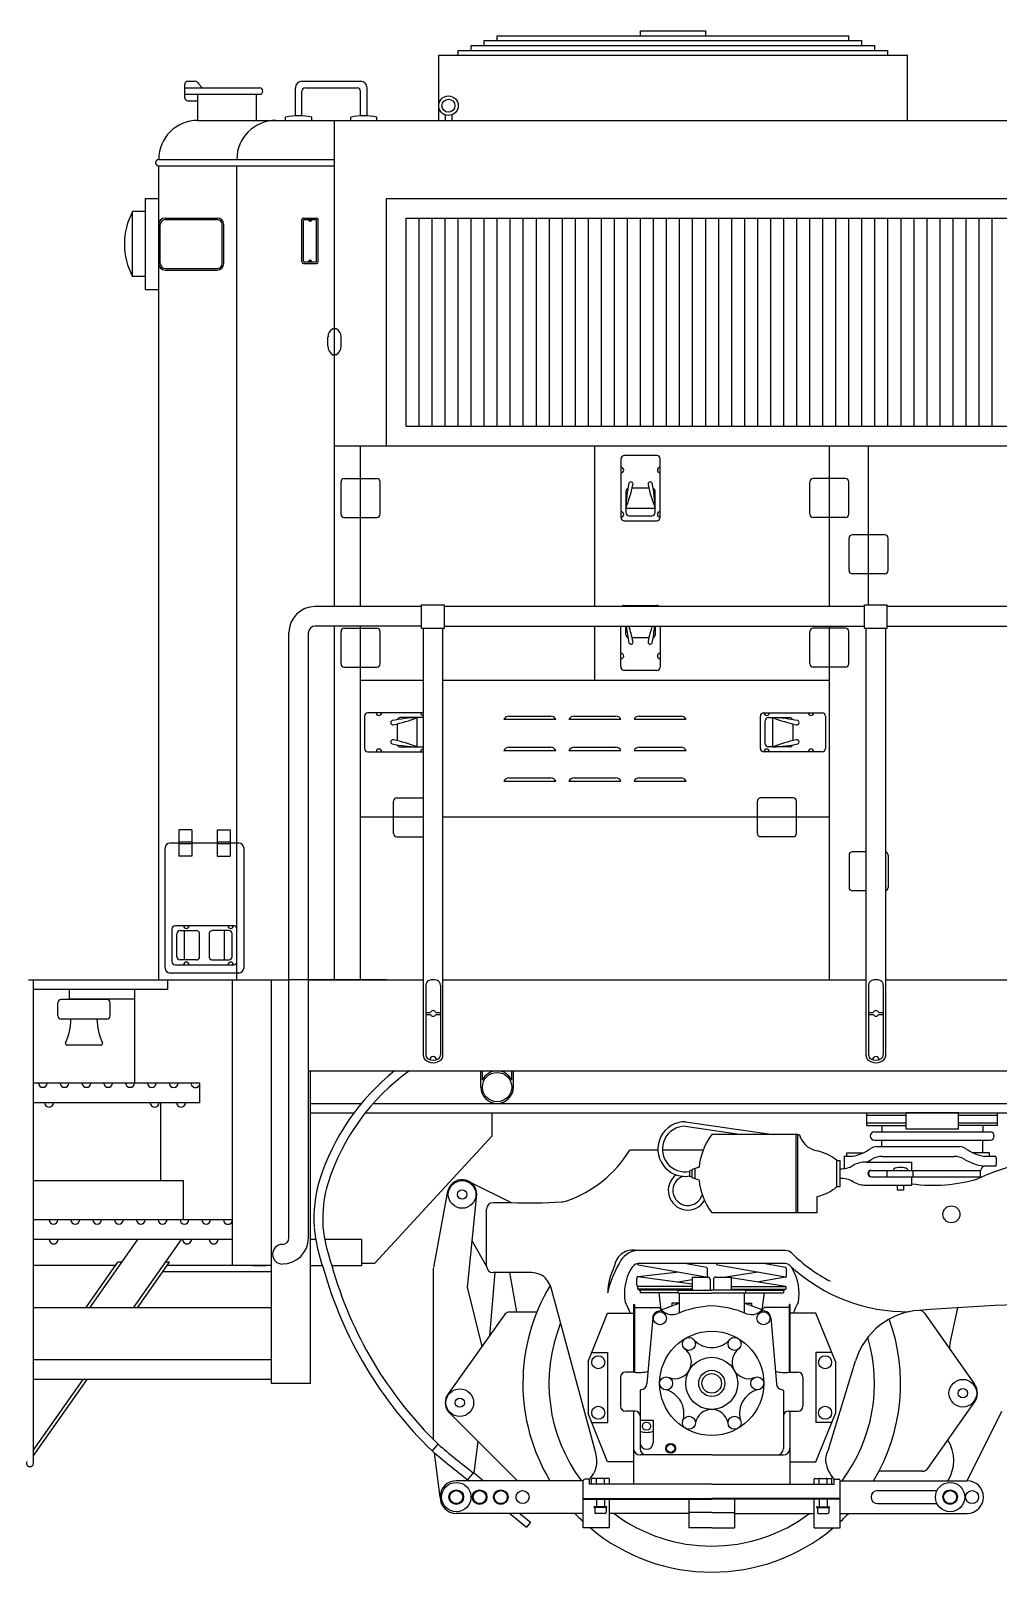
# Model space of a CAD drawing. Extents: x 232357 to 307872, y -9829 to 33775.
# Drawn here: x 275568 to 278663, y 5965 to 10897 of the extents above; entities that cross this region are included whole.
import ezdxf

# ---------------------------------------------------------------- set-up
doc = ezdxf.new("R2010")
doc.units = 0
doc.header["$LTSCALE"] = 750
doc.header["$MEASUREMENT"] = 0
doc.layers.get('0').update_dxf_attribs({"linetype": 'CONTINUOUS'})

msp = doc.modelspace()

# ---------------------------------------------------------------- linework, layer by layer
at = {"color": 0, "lineweight": -2}
for p, q in [((277019, 10865.8), (278227.4, 10865.8)), ((277019, 10850.2), (277019, 10865.8)), ((277060.7, 10881.5), (278185.7, 10881.5)), ((277060.7, 10865.8), (277060.7, 10881.5)), ((277519, 10897.1), (277727.4, 10897.1)), ((277519, 10881.5), (277519, 10897.1)), ((277727.4, 10881.5), (277727.4, 10897.1)), ((278185.7, 10865.8), (278185.7, 10881.5)), ((278227.4, 10850.2), (278227.4, 10865.8)), ((276873.2, 10610.6), (276873.2, 10819)), ((276873.2, 10819), (278373.2, 10819)), ((276935.7, 10834.6), (278310.7, 10834.6)), ((276935.7, 10819), (276935.7, 10834.6)), ((276977.4, 10850.2), (278269, 10850.2)), ((276977.4, 10834.6), (276977.4, 10850.2)), ((278269, 10834.6), (278269, 10850.2)), ((278310.7, 10819), (278310.7, 10834.6)), ((278373.2, 10610.6), (278373.2, 10819)), ((276060.7, 10683.5), (276060.7, 10725.2)), ((276060.7, 10714.8), (276300.3, 10714.8)), ((276071.1, 10735.6), (276092, 10735.6)), ((276414.9, 10624.6), (276414.9, 10714.8)), ((276435.7, 10735.6), (276623.2, 10735.6)), ((276435.7, 10624.6), (276435.7, 10704.4)), ((276446.1, 10714.8), (276612.8, 10714.8)), ((276623.2, 10624.6), (276623.2, 10704.4)), ((276644, 10624.6), (276644, 10714.8)), ((276060.7, 10694), (276300.3, 10694)), ((276071.1, 10673.1), (276102.4, 10673.1)), ((276102.4, 10610.6), (276102.4, 10694)), ((276289.9, 10610.6), (276289.9, 10694)), ((276102.4, 10610.6), (276414.9, 10610.6)), ((276383.6, 10610.6), (276383.6, 10621)), ((276414.9, 10610.6), (276435.7, 10610.6)), ((276435.7, 10610.6), (280664.9, 10610.6)), ((276467, 10610.6), (276467, 10621)), ((276539.9, 9944), (276539.9, 10610.6)), ((276539.9, 9054.6), (276539.9, 10610.6)), ((276592, 10610.6), (276592, 10621)), ((276675.3, 10610.6), (276675.3, 10621)), ((276894, 10628), (276894, 10610.6)), ((276914.9, 10628), (276914.9, 10610.6)), ((275977.4, 10485.6), (276539.9, 10485.6)), ((275977.4, 7860.6), (275977.4, 10464.8)), ((275977.4, 10464.8), (276539.9, 10464.8)), ((276227.4, 7860.6), (276227.4, 10464.8)), ((275935.7, 10360.6), (275977.4, 10360.6)), ((275935.7, 10069), (275935.7, 10360.6)), ((276706.5, 10360.6), (280164.9, 10360.6)), ((276706.5, 9569), (276706.5, 10360.6)), ((275935.7, 10319), (275894, 10319)), ((275894, 10110.6), (275894, 10319)), ((275982.6, 10152.3), (275982.6, 10277.3)), ((275998.2, 10298.1), (276164.9, 10298.1)), ((275998.2, 10292.9), (276164.9, 10292.9)), ((276180.5, 10152.3), (276180.5, 10277.3)), ((276185.7, 10152.3), (276185.7, 10277.3)), ((276435.7, 10157.5), (276435.7, 10292.9)), ((276440.9, 10298.1), (276482.6, 10298.1)), ((276440.9, 10160.1), (276440.9, 10290.3)), ((276443.5, 10292.9), (276480, 10292.9)), ((276482.6, 10160.1), (276482.6, 10290.3)), ((276487.8, 10157.5), (276487.8, 10292.9)), ((276769, 9631.5), (276769, 10298.1)), ((276769, 10298.1), (280664.9, 10298.1)), ((276810.7, 9631.5), (276810.7, 10298.1)), ((276852.4, 9631.5), (276852.4, 10298.1)), ((276894, 9631.5), (276894, 10298.1)), ((276935.7, 9631.5), (276935.7, 10298.1)), ((276977.4, 9631.5), (276977.4, 10298.1)), ((277019, 9631.5), (277019, 10298.1)), ((277060.7, 9631.5), (277060.7, 10298.1)), ((277102.4, 9631.5), (277102.4, 10298.1)), ((277144, 9631.5), (277144, 10298.1)), ((277185.7, 9631.5), (277185.7, 10298.1)), ((277227.4, 9631.5), (277227.4, 10298.1)), ((277269, 9631.5), (277269, 10298.1)), ((277310.7, 9631.5), (277310.7, 10298.1)), ((277352.4, 9631.5), (277352.4, 10298.1)), ((277394, 9631.5), (277394, 10298.1)), ((277435.7, 9631.5), (277435.7, 10298.1)), ((277477.4, 9631.5), (277477.4, 10298.1)), ((277519, 9631.5), (277519, 10298.1)), ((277560.7, 9631.5), (277560.7, 10298.1)), ((277602.4, 9631.5), (277602.4, 10298.1)), ((277644, 9631.5), (277644, 10298.1)), ((277685.7, 9631.5), (277685.7, 10298.1)), ((277727.4, 9631.5), (277727.4, 10298.1)), ((277769, 9631.5), (277769, 10298.1)), ((277810.7, 9631.5), (277810.7, 10298.1)), ((277852.4, 9631.5), (277852.4, 10298.1)), ((277894, 9631.5), (277894, 10298.1)), ((277935.7, 9631.5), (277935.7, 10298.1)), ((277977.4, 9631.5), (277977.4, 10298.1)), ((278019, 9631.5), (278019, 10298.1)), ((278060.7, 9631.5), (278060.7, 10298.1)), ((278102.4, 9631.5), (278102.4, 10298.1)), ((278144, 9631.5), (278144, 10298.1)), ((278185.7, 9631.5), (278185.7, 10298.1)), ((278227.4, 9631.5), (278227.4, 10298.1)), ((278269, 9631.5), (278269, 10298.1)), ((278310.7, 9631.5), (278310.7, 10298.1)), ((278352.4, 9631.5), (278352.4, 10298.1)), ((278394, 9631.5), (278394, 10298.1)), ((278435.7, 9631.5), (278435.7, 10298.1)), ((278477.4, 9631.5), (278477.4, 10298.1)), ((278519, 9631.5), (278519, 10298.1)), ((278560.7, 9631.5), (278560.7, 10298.1)), ((278602.4, 9631.5), (278602.4, 10298.1)), ((278644, 9631.5), (278644, 10298.1)), ((275998.2, 10136.7), (276164.9, 10136.7)), ((275998.2, 10131.5), (276164.9, 10131.5)), ((276440.9, 10152.3), (276482.6, 10152.3)), ((276443.5, 10157.5), (276480, 10157.5)), ((275935.7, 10110.6), (275894, 10110.6)), ((275935.7, 10069), (275977.4, 10069)), ((276519, 9888.9), (276519, 9917.8)), ((276534.7, 9944), (276539.9, 9944)), ((276534.7, 9944), (276539.9, 9944)), ((276545.1, 9944), (276539.9, 9944)), ((276545.1, 9944), (276539.9, 9944)), ((276560.7, 9888.9), (276560.7, 9917.8)), ((276534.7, 9860.6), (276539.9, 9860.6)), ((276534.7, 9860.6), (276539.9, 9860.6)), ((276545.1, 9860.6), (276539.9, 9860.6)), ((276545.1, 9860.6), (276539.9, 9860.6)), ((276769, 9631.5), (280102.4, 9631.5)), ((276539.9, 9569), (280664.9, 9569)), ((276623.2, 9054.6), (276623.2, 9569)), ((277373.2, 9054.6), (277373.2, 9569)), ((277373.2, 9054.6), (277373.2, 9569)), ((278123.2, 9054.6), (278123.2, 9569)), ((278248.2, 9059.9), (278248.2, 9569)), ((277456.5, 9527.3), (277456.5, 9339.8)), ((277571.1, 9537.7), (277467, 9537.7)), ((277581.5, 9339.8), (277581.5, 9527.3)), ((276560.7, 9350.2), (276560.7, 9454.4)), ((276571.1, 9464.8), (276675.3, 9464.8)), ((276685.7, 9350.2), (276685.7, 9454.4)), ((277472.2, 9423.1), (277472.2, 9355.4)), ((277545.8, 9433.5), (277492.3, 9433.5)), ((277565.9, 9355.4), (277565.9, 9423.1)), ((278060.7, 9350.2), (278060.7, 9454.4)), ((278175.3, 9464.8), (278071.1, 9464.8)), ((278185.7, 9350.2), (278185.7, 9454.4)), ((276571.1, 9339.8), (276675.3, 9339.8)), ((277467, 9329.4), (277571.1, 9329.4)), ((277472.2, 9369.6), (277565.9, 9369.6)), ((277482.6, 9345), (277555.5, 9345)), ((278175.3, 9339.8), (278071.1, 9339.8)), ((278186.1, 9169.9), (278186.1, 9274)), ((278300.6, 9284.5), (278196.5, 9284.5)), ((278311.1, 9169.9), (278311.1, 9274)), ((278300.6, 9159.5), (278196.5, 9159.5)), ((276818.4, 9054.6), (276477.4, 9054.6)), ((276818.4, 9059.9), (276891.3, 9059.9)), ((276818.4, 8985.6), (276818.4, 9059.9)), ((276818.4, 9059.9), (276891.3, 9059.9)), ((276818.4, 8985.6), (276818.4, 9059.9)), ((276891.3, 8985.6), (276891.3, 9059.9)), ((276891.3, 8985.6), (276891.3, 9059.9)), ((278235.1, 9054.6), (276891.3, 9054.6)), ((277467, 9058.5), (277571.1, 9058.5)), ((278235.1, 8985.6), (278235.1, 9059.9)), ((278235.1, 9059.9), (278308, 9059.9)), ((278235.1, 8985.6), (278235.1, 9059.9)), ((278235.1, 9059.9), (278308, 9059.9)), ((278308, 8985.6), (278308, 9059.9)), ((278308, 8985.6), (278308, 9059.9)), ((279651.7, 9054.6), (278308, 9054.6)), ((276818.4, 8992.1), (276477.4, 8992.1)), ((276539.9, 7860.6), (276539.9, 8992.1)), ((276571.1, 8985.6), (276675.3, 8985.6)), ((276623.2, 7860.6), (276623.2, 8992.1)), ((276818.4, 8985.6), (276891.3, 8985.6)), ((276818.4, 8985.6), (276891.3, 8985.6)), ((276823.6, 8985.6), (276886.1, 8985.6)), ((276823.6, 8985.6), (276886.1, 8985.6)), ((276824.2, 7617), (276824.2, 8985.6)), ((276886.7, 7617), (276886.7, 8985.6)), ((276891.3, 8992.1), (278235.1, 8992.1)), ((277373.2, 8819), (277373.2, 8992.1)), ((277373.2, 8819), (277373.2, 8992.1)), ((277456.5, 8860.6), (277456.5, 8992.1)), ((277472.2, 8964.8), (277472.2, 8992.1)), ((277565.9, 8992.1), (277565.9, 8964.8)), ((277581.5, 8992.1), (277581.5, 8860.6)), ((278175.3, 8985.6), (278071.1, 8985.6)), ((278123.2, 7860.6), (278123.2, 8992.1)), ((278235.1, 8985.6), (278308, 8985.6)), ((278235.1, 8985.6), (278308, 8985.6)), ((278240.3, 8985.6), (278302.8, 8985.6)), ((278240.3, 8985.6), (278302.8, 8985.6)), ((278240.9, 7617), (278240.9, 8985.6)), ((278303.4, 7617), (278303.4, 8985.6)), ((278308, 8992.1), (279651.7, 8992.1)), ((276394, 7034.3), (276394, 8971.3)), ((276456.5, 7034.3), (276456.5, 8971.3)), ((276560.7, 8871), (276560.7, 8975.2)), ((276685.7, 8871), (276685.7, 8975.2)), ((277545.8, 8954.4), (277492.3, 8954.4)), ((278060.7, 8871), (278060.7, 8975.2)), ((278185.7, 8871), (278185.7, 8975.2)), ((276571.1, 8860.6), (276675.3, 8860.6)), ((277571.1, 8850.2), (277467, 8850.2)), ((278175.3, 8860.6), (278071.1, 8860.6)), ((276623.2, 8819), (276824.2, 8819)), ((276886.7, 8819), (278123.2, 8819)), ((276635.7, 8704.5), (276635.7, 8600.4)), ((276823.6, 8714.9), (276646.1, 8714.9)), ((276823.6, 8699.3), (276750.3, 8699.3)), ((276803.9, 8605.6), (276803.9, 8699.3)), ((277081.5, 8694), (277248.2, 8694)), ((277097.9, 8704.4), (277231.8, 8704.4)), ((277289.9, 8694), (277456.5, 8694)), ((277306.3, 8704.4), (277440.2, 8704.4)), ((277498.2, 8694), (277664.9, 8694)), ((277514.6, 8704.4), (277648.5, 8704.4)), ((277902.4, 8600.4), (277902.4, 8704.5)), ((277912.8, 8714.9), (278100.3, 8714.9)), ((277918, 8616), (277918, 8688.9)), ((277928.4, 8699.3), (277996.1, 8699.3)), ((277942.5, 8605.6), (277942.5, 8699.3)), ((278110.7, 8704.5), (278110.7, 8600.4)), ((276739.9, 8679.1), (276739.9, 8625.7)), ((278006.5, 8679.1), (278006.5, 8625.7)), ((276646.1, 8589.9), (276823.6, 8589.9)), ((276750.3, 8605.6), (276823.6, 8605.6)), ((277081.5, 8594.5), (277248.2, 8594.5)), ((277097.9, 8605), (277231.8, 8605)), ((277289.9, 8594.5), (277456.5, 8594.5)), ((277306.3, 8605), (277440.2, 8605)), ((277498.2, 8594.5), (277664.9, 8594.5)), ((277514.6, 8605), (277648.5, 8605)), ((278100.3, 8589.9), (277912.8, 8589.9)), ((277996.1, 8605.6), (277928.4, 8605.6)), ((277081.5, 8496), (277248.2, 8496)), ((277097.9, 8506.5), (277231.8, 8506.5)), ((277289.9, 8496), (277456.5, 8496)), ((277306.3, 8506.5), (277440.2, 8506.5)), ((277498.2, 8496), (277664.9, 8496)), ((277514.6, 8506.5), (277648.5, 8506.5)), ((276738.9, 8442.7), (276823.6, 8442.7)), ((278007.5, 8442.7), (277903.3, 8442.7)), ((276728.5, 8328.1), (276728.5, 8432.3)), ((277892.9, 8328.1), (277892.9, 8432.3)), ((278017.9, 8328.1), (278017.9, 8432.3)), ((276041.9, 8339.8), (276041.9, 8256.5)), ((276083.5, 8339.8), (276041.9, 8339.8)), ((276083.5, 8339.8), (276083.5, 8256.5)), ((276164, 8339.8), (276205.6, 8339.8)), ((276164, 8339.8), (276164, 8256.5)), ((276205.6, 8339.8), (276205.6, 8256.5)), ((276623.2, 8381.5), (276823.6, 8381.5)), ((276886.1, 8381.5), (278123.2, 8381.5)), ((276041.9, 8298.1), (276013.8, 8298.1)), ((276083.5, 8300.7), (276041.9, 8300.7)), ((276083.5, 8295.5), (276041.9, 8295.5)), ((276164, 8298.1), (276083.5, 8298.1)), ((276205.6, 8300.7), (276164, 8300.7)), ((276205.6, 8295.5), (276164, 8295.5)), ((276233.7, 8298.1), (276205.6, 8298.1)), ((276738.9, 8317.7), (276823.6, 8317.7)), ((278007.5, 8317.7), (277903.3, 8317.7)), ((275998.2, 7897.7), (275998.2, 8282.5)), ((276083.5, 8256.5), (276041.9, 8256.5)), ((276164, 8256.5), (276205.6, 8256.5)), ((276249.3, 8282.5), (276249.3, 7897.7)), ((278186.1, 8259.7), (278186.1, 8155.6)), ((278240.9, 8270.1), (278196.5, 8270.1)), ((278311.1, 8259.7), (278311.1, 8155.6)), ((278240.9, 8145.1), (278196.5, 8145.1)), ((276019.6, 8022.9), (276019.6, 7918.7)), ((276217.5, 8033.3), (276030, 8033.3)), ((276035.2, 7934.4), (276035.2, 8007.3)), ((276045.6, 8017.7), (276098, 8017.7)), ((276059.8, 7924), (276059.8, 8017.7)), ((276107.6, 7930.4), (276107.6, 8011.3)), ((276139.9, 7930.4), (276139.9, 8011.3)), ((276201.9, 8017.7), (276149.5, 8017.7)), ((276187.7, 7924), (276187.7, 8017.7)), ((276212.3, 7934.4), (276212.3, 8007.3)), ((276227.9, 7918.7), (276227.9, 8022.9)), ((276030, 7908.3), (276217.5, 7908.3)), ((276098, 7924), (276045.6, 7924)), ((276149.5, 7924), (276201.9, 7924)), ((275560.7, 7860.6), (276394, 7860.6)), ((275575.9, 7860.6), (275575.9, 6319)), ((276005.4, 7860.6), (276005.4, 7829.4)), ((276233.7, 7882.1), (276013.8, 7882.1)), ((276213.4, 6946.4), (276213.4, 7860.6)), ((276338.4, 6569), (276338.4, 7860.6)), ((276706.5, 7860.6), (276394, 7860.6)), ((276456.5, 7860.6), (276823.6, 7860.6)), ((276832, 7843.6), (276832, 7620.7)), ((276879, 7843.6), (276879, 7620.7)), ((276886.7, 7860.6), (278240.9, 7860.6)), ((278248.6, 7843.6), (278248.6, 7620.7)), ((278295.7, 7843.6), (278295.7, 7620.7)), ((278303.4, 7860.6), (279657.6, 7860.6)), ((276005.4, 7829.4), (275575.9, 7829.4)), ((275811.3, 7797.3), (275665.5, 7797.3)), ((275692.5, 7798.1), (275692.5, 7829.4)), ((275900.9, 7798.1), (275692.5, 7798.1)), ((275900.9, 7529.7), (275900.9, 7829.4)), ((275655.1, 7745.2), (275655.1, 7786.9)), ((275821.8, 7745.2), (275821.8, 7786.9)), ((276832, 7755.8), (276846.8, 7755.8)), ((276832, 7749.1), (276847.1, 7749.1)), ((276863.9, 7749.1), (276879, 7749.1)), ((276864.2, 7755.8), (276879, 7755.8)), ((278248.6, 7755.8), (278263.4, 7755.8)), ((278248.6, 7749.1), (278263.7, 7749.1)), ((278280.6, 7749.1), (278295.7, 7749.1)), ((278280.9, 7755.8), (278295.7, 7755.8)), ((275811.3, 7734.8), (275665.5, 7734.8)), ((275792.5, 7651.4), (275684.3, 7651.4)), ((276456.5, 7569), (293312.8, 7569)), ((276463.4, 6569), (276463.4, 7569)), ((277007.9, 7516.9), (277007.9, 7569)), ((277013.1, 7539.6), (277013.1, 7569)), ((277106.8, 7539.6), (277106.8, 7569)), ((277112.1, 7516.9), (277112.1, 7569)), ((276109.2, 7529.7), (275575.9, 7529.7)), ((276109.2, 7467.2), (276109.2, 7529.7)), ((276109.2, 7467.2), (275575.9, 7467.2)), ((275984.2, 7217.2), (275984.2, 7467.2)), ((276463.4, 7464.8), (276626.1, 7464.8)), ((276663.8, 7464.8), (281752.5, 7464.8)), ((276463.4, 7434.5), (276602.3, 7434.5)), ((276638.4, 7434.5), (281752.5, 7434.5)), ((277044.2, 7360.6), (277044.2, 7434.5)), ((277662.9, 7406.1), (277943.5, 7365.2)), ((278243.3, 7394.4), (278243.3, 7434.5)), ((278243.3, 7427.1), (278369.1, 7427.1)), ((278243.3, 7403), (278369.1, 7403)), ((278535.8, 7434.5), (278369.1, 7434.5)), ((278369.1, 7382.4), (278369.1, 7434.5)), ((278535.8, 7382.4), (278535.8, 7434.5)), ((278535.8, 7427.1), (278661.6, 7427.1)), ((278535.8, 7403), (278661.6, 7403)), ((278661.6, 7394.4), (278661.6, 7434.5)), ((276669.2, 6954), (277044.2, 7360.6)), ((277661.8, 7391.7), (277843.3, 7365.2)), ((278022, 7365.2), (277746.8, 7365.2)), ((278016.8, 7115.2), (278016.8, 7365.2)), ((278022, 7115.2), (278022, 7365.2)), ((278243.3, 7394.4), (278369.1, 7394.4)), ((278267.1, 7373.4), (278637.7, 7373.4)), ((278291.2, 7394.3), (278291.2, 7373.4)), ((278535.8, 7382.4), (278369.1, 7382.4)), ((278661.6, 7394.4), (278535.8, 7394.4)), ((278613.7, 7394.3), (278613.7, 7373.4)), ((277574.5, 7314.8), (277484.5, 7314.8)), ((277719, 7314.8), (277589, 7314.8)), ((278179.5, 7306.8), (278232, 7306.8)), ((278179.5, 7295.7), (278179.5, 7306.8)), ((278267.1, 7347.4), (278637.7, 7347.4)), ((278273.8, 7326.6), (278540.8, 7326.6)), ((278291.2, 7326.6), (278291.2, 7347.4)), ((278635, 7306.8), (278582.6, 7306.8)), ((278613.7, 7306.8), (278613.7, 7347.4)), ((278635, 7295.7), (278635, 7306.8)), ((277684.3, 7251.8), (277676.7, 7249.2)), ((277706.2, 7260.9), (277684.3, 7253.6)), ((277684.3, 7226.8), (277684.3, 7253.6)), ((277693.7, 7223.6), (277693.7, 7256.7)), ((278147, 7281.8), (278157.5, 7281.8)), ((278147, 7198.5), (278147, 7281.8)), ((278157.5, 7198.5), (278157.5, 7281.8)), ((278170.7, 7295.7), (278196.8, 7295.7)), ((278170.7, 7295.7), (278170.7, 7256.3)), ((278240.8, 7276.6), (278386.6, 7276.6)), ((278256.4, 7250.6), (278607, 7250.6)), ((278292.4, 7295.3), (278522.2, 7295.3)), ((278308.5, 7229.7), (278308.5, 7250.6)), ((278328.5, 7254.7), (278328.5, 7250.6)), ((278373.5, 7254.7), (278373.5, 7250.6)), ((278386.6, 7250.6), (278386.6, 7276.6)), ((278391.8, 7229.7), (278391.8, 7250.6)), ((278607, 7229.7), (278607, 7250.6)), ((278655.4, 7264.1), (278616.9, 7264.1)), ((278655.4, 7295.4), (278619.4, 7295.4)), ((276057.1, 7217.2), (275575.9, 7217.2)), ((276057.1, 7092.2), (276057.1, 7217.2)), ((276973.9, 7213.2), (277105.2, 7147.3)), ((277676.7, 7231.1), (277676.7, 7249.2)), ((277684.3, 7228.5), (277676.7, 7231.1)), ((277706.2, 7219.3), (277684.3, 7226.8)), ((278240.8, 7203.7), (278386.6, 7203.7)), ((278256.4, 7229.7), (278607, 7229.7)), ((278339.8, 7203.7), (278339.8, 7187.1)), ((278360.6, 7203.7), (278360.6, 7187.1)), ((278386.6, 7203.7), (278386.6, 7229.7)), ((276857.3, 6939.5), (276902.4, 7184.1)), ((276965.7, 6875.2), (276995.1, 7174)), ((278084.5, 7115.2), (278084.5, 7167.2)), ((278147, 7198.5), (278157.5, 7198.5)), ((278360.6, 7187.1), (278339.8, 7187.1)), ((277026.1, 6944.2), (277026.1, 7126.4)), ((277047, 7147.3), (277105.2, 7147.3)), ((278084.5, 7115.2), (277746.8, 7115.2)), ((276213.4, 7092.2), (275575.9, 7092.2)), ((276213.4, 7029.7), (275575.9, 7029.7)), ((275757.1, 6811), (275910.8, 7029.7)), ((275897.1, 6811), (276050.8, 7029.7)), ((276479.6, 7029.7), (276463.4, 7029.7)), ((276627.5, 7029.7), (276508.7, 7029.7)), ((276627.5, 6946.4), (276627.5, 7029.7)), ((277026.1, 6944.2), (276980.5, 7025.5)), ((275744.4, 6811), (275846.8, 6956.8)), ((275859.6, 6956.8), (275846.8, 6956.8)), ((275909.9, 6811), (276012.3, 6956.8)), ((276012.3, 6956.8), (275999.6, 6956.8)), ((277981.4, 6994.1), (277507, 6994.1)), ((275839.5, 6946.4), (275575.9, 6946.4)), ((276338.4, 6925.6), (275990.4, 6925.6)), ((276338.4, 6946.4), (276005, 6946.4)), ((276279, 6946.4), (276320.6, 6946.4)), ((276463.4, 6946.4), (276500.8, 6946.4)), ((276531.2, 6946.4), (276627.5, 6946.4)), ((276627.5, 6954), (276669.2, 6954)), ((276857.1, 6388.2), (276857.1, 6937.6)), ((277052.7, 6923.4), (277035.7, 6721.2)), ((277148.5, 6923.4), (277047, 6923.4)), ((277100.3, 6923.4), (277122.5, 6797.4)), ((277642.2, 6924.3), (277510.2, 6909.6)), ((277684.3, 6886.9), (277510.2, 6909.6)), ((277659.3, 6952.4), (277510.4, 6952.4)), ((277510.4, 6949.6), (277510.4, 6952.4)), ((277727.9, 6909.3), (277512.6, 6947.1)), ((277729.7, 6940.1), (277659.3, 6952.4)), ((277983.2, 6952.4), (277659.3, 6952.4)), ((277684.3, 6909.3), (277733.8, 6909.3)), ((277684.3, 6909.3), (277684.3, 6867.6)), ((277732.9, 6914.8), (277732.9, 6933.9)), ((277759.8, 6909.3), (277809.3, 6909.3)), ((277763.3, 6949.6), (277763.3, 6952.4)), ((277982.3, 6909), (277765.4, 6947.1)), ((277895, 6924.3), (277791.5, 6909.3)), ((277809.3, 6909.3), (277809.3, 6867.6)), ((277984.1, 6878.6), (277809.3, 6906.5)), ((277983, 6908.6), (277898, 6893.7)), ((277983, 6940), (277912.2, 6952.4)), ((277985.8, 6914.8), (277985.8, 6933.9)), ((276965.8, 6872.4), (277011.5, 6687.2)), ((277376.2, 6345.4), (277232.8, 6875.1)), ((277506.8, 6884.8), (277506.8, 6903.9)), ((277684.3, 6878.6), (277509.5, 6878.6)), ((277509.5, 6878.6), (277509.5, 6870.8)), ((277684.3, 6870.8), (277509.5, 6870.8)), ((277513.6, 6870.8), (277513.6, 6866.9)), ((277513.6, 6866.9), (277517.6, 6866.9)), ((277640, 6866.9), (277517.6, 6866.9)), ((277517.6, 6866.9), (277517.6, 6859.1)), ((277638.6, 6859.1), (277517.6, 6859.1)), ((277585.5, 6803.8), (277578.1, 6859.1)), ((277684.3, 6900.6), (277639.5, 6892.7)), ((277642.6, 6867.6), (277746.8, 6867.6)), ((277642.6, 6857.2), (277746.8, 6857.2)), ((277642.6, 6857.2), (277642.6, 6794.7)), ((277741.6, 6901.5), (277741.6, 6867.6)), ((277851, 6867.6), (277746.8, 6867.6)), ((277851, 6857.2), (277746.8, 6857.2)), ((277752, 6901.5), (277752, 6867.6)), ((277809.3, 6878.6), (277984.1, 6878.6)), ((277809.3, 6870.8), (277984.1, 6870.8)), ((277851, 6857.2), (277851, 6794.7)), ((277853.6, 6866.9), (277976, 6866.9)), ((277855, 6859.1), (277976, 6859.1)), ((277908.1, 6803.8), (277915.5, 6859.1)), ((277980, 6866.9), (277976, 6866.9)), ((277976, 6866.9), (277976, 6859.1)), ((277980, 6870.8), (277980, 6866.9)), ((277984.1, 6878.6), (277984.1, 6870.8)), ((276338.4, 6811), (275575.9, 6811)), ((277496.8, 6821.8), (277496.8, 6604.9)), ((277496.8, 6821.8), (277499.4, 6821.8)), ((277499.4, 6821.8), (277499.4, 6604.9)), ((277499.4, 6812.2), (277576.1, 6812.2)), ((277585.5, 6803.8), (277642.6, 6826)), ((277619.4, 6826), (277619.4, 6816.9)), ((277642.6, 6826), (277619.4, 6826)), ((277851, 6826), (277874.2, 6826)), ((277908.1, 6803.8), (277851, 6826)), ((277874.2, 6826), (277874.2, 6816.9)), ((277994.2, 6812.2), (277917.5, 6812.2)), ((277994.2, 6821.8), (277994.2, 6604.9)), ((277996.8, 6821.8), (277994.2, 6821.8)), ((277996.8, 6821.8), (277996.8, 6604.9)), ((278509.2, 6698.1), (278534.4, 6811)), ((277085.6, 6791.3), (276903.6, 6535.6)), ((277100.3, 6797.4), (277187.5, 6797.4)), ((277351, 6639.1), (277413.5, 6793.8)), ((277413.5, 6793.8), (277496.8, 6793.8)), ((277557.9, 6779), (277539.6, 6569)), ((277935.7, 6779), (277954.1, 6569)), ((278080.1, 6793.8), (277996.8, 6793.8)), ((278142.6, 6639.1), (278080.1, 6793.8)), ((278428, 6793.6), (278587.1, 6566.4)), ((277362.5, 6667.5), (277413.5, 6667.5)), ((277413.5, 6667.5), (277413.5, 6443.9)), ((278080.1, 6667.5), (278080.1, 6443.9)), ((278131.1, 6667.5), (278080.1, 6667.5)), ((276338.4, 6644.3), (275575.9, 6644.3)), ((277351, 6639.1), (277351, 6472.4)), ((278120.6, 6357.2), (278207.2, 6641.4)), ((278142.6, 6639.1), (278142.6, 6472.4)), ((275575.9, 6353.8), (275736.1, 6581.8)), ((275575.9, 6335.6), (275748.9, 6581.8)), ((276338.4, 6581.8), (275575.9, 6581.8)), ((276463.4, 6569), (276338.4, 6569)), ((277455.1, 6589.2), (277455.1, 6495.5)), ((277499.4, 6604.9), (277470.8, 6604.9)), ((277994.2, 6604.9), (278022.8, 6604.9)), ((278038.5, 6589.2), (278038.5, 6495.5)), ((277517.6, 6545.6), (277517.6, 6360.6)), ((277976, 6545.6), (277976, 6360.6)), ((277125.1, 6257.2), (276903.6, 6478.7)), ((277413.5, 6317.6), (277351, 6472.4)), ((277502, 6479.9), (277470.8, 6479.9)), ((277496.8, 6479.9), (277496.8, 6246)), ((277496.8, 6479.9), (277496.8, 6360.6)), ((277991.6, 6479.9), (278022.8, 6479.9)), ((277996.8, 6479.9), (277996.8, 6246)), ((278080.1, 6317.6), (278142.6, 6472.4)), ((278438.5, 6296.4), (278587.1, 6508.7)), ((278564, 6257.2), (278674.6, 6480.5)), ((277362.5, 6443.9), (277413.5, 6443.9)), ((277517.6, 6451), (277559.3, 6451)), ((277559.3, 6451), (277559.3, 6378.8)), ((278131.1, 6443.9), (278080.1, 6443.9)), ((276852.7, 6352.4), (276871.3, 6374.2)), ((276986.4, 6282.7), (276999.3, 6383)), ((276877.5, 6205.1), (276859.3, 6346.8)), ((277496.8, 6317.6), (277413.5, 6317.6)), ((277746.8, 6339.8), (277517.6, 6339.8)), ((277746.8, 6339.8), (277976, 6339.8)), ((277996.8, 6317.6), (278080.1, 6317.6)), ((276966.5, 6260.4), (276985, 6282.3)), ((276986.8, 6282.5), (277016.9, 6257.2)), ((277416.6, 6264.8), (277364.7, 6264.8)), ((278077.1, 6264.8), (278128.9, 6264.8)), ((278421.4, 6287.5), (278281.4, 6287.5)), ((277335.8, 6257.2), (276929.6, 6257.2)), ((276966.7, 6258.5), (276968.3, 6257.2)), ((277335.8, 6106.2), (277335.8, 6257.2)), ((277352.8, 6262.4), (277341, 6262.4)), ((277355.4, 6246), (277355.4, 6259.8)), ((277496.8, 6246), (277355.4, 6246)), ((277362.1, 6246), (277362.1, 6262.2)), ((277377.7, 6246), (277377.7, 6262.2)), ((277403.5, 6246), (277403.5, 6262.2)), ((277419.2, 6246), (277419.2, 6262.2)), ((277746.8, 6246), (277496.8, 6246)), ((277746.8, 6246), (277996.8, 6246)), ((277996.8, 6246), (278138.2, 6246)), ((278074.5, 6246), (278074.5, 6262.2)), ((278090.1, 6246), (278090.1, 6262.2)), ((278115.9, 6246), (278115.9, 6262.2)), ((278131.5, 6246), (278131.5, 6262.2)), ((278138.2, 6246), (278138.2, 6259.8)), ((278140.8, 6262.4), (278152.6, 6262.4)), ((278157.8, 6257.2), (278564, 6257.2)), ((278157.8, 6106.2), (278157.8, 6257.2)), ((278277.3, 6225.9), (278467.6, 6225.9)), ((277335.8, 6200.8), (277746.8, 6200.8)), ((277335.8, 6198.2), (277746.8, 6198.2)), ((277410.2, 6174.2), (277371.4, 6174.2)), ((277410.2, 6171.6), (277371.4, 6171.6)), ((277372.5, 6169), (277372.5, 6155.4)), ((277377.7, 6198.2), (277377.7, 6174.2)), ((277403.5, 6198.2), (277403.5, 6174.2)), ((277408.7, 6169), (277408.7, 6155.4)), ((277419.2, 6153), (277419.2, 6198.2)), ((277673.9, 6198.2), (277673.9, 6106.2)), ((278157.8, 6200.8), (277746.8, 6200.8)), ((278157.8, 6198.2), (277746.8, 6198.2)), ((277819.7, 6198.2), (277819.7, 6106.2)), ((278074.5, 6153), (278074.5, 6198.2)), ((278083.4, 6174.2), (278122.2, 6174.2)), ((278083.4, 6171.6), (278122.2, 6171.6)), ((278084.9, 6169), (278084.9, 6155.4)), ((278090.1, 6198.2), (278090.1, 6174.2)), ((278115.9, 6198.2), (278115.9, 6174.2)), ((278121.1, 6169), (278121.1, 6155.4)), ((278277.3, 6184.3), (278467.6, 6184.3)), ((277335.8, 6153), (276929.6, 6153)), ((277100.5, 6153), (277153.7, 6108.4)), ((277132.9, 6153), (277167.1, 6124.4)), ((277167.1, 6124.4), (277153.7, 6108.4)), ((277406.1, 6152.8), (277375.1, 6152.8)), ((277673.9, 6153), (277419.2, 6153)), ((277419.2, 6106.2), (277419.2, 6153)), ((277746.8, 6155.6), (277673.9, 6155.6)), ((277746.8, 6155.6), (277819.7, 6155.6)), ((277819.7, 6153), (278074.5, 6153)), ((278074.5, 6106.2), (278074.5, 6153)), ((278087.5, 6152.8), (278118.5, 6152.8)), ((278157.8, 6153), (278564, 6153)), ((277419.2, 6106.2), (277335.8, 6106.2)), ((277746.8, 6106.2), (277673.9, 6106.2)), ((277746.8, 6106.2), (277819.7, 6106.2)), ((278074.5, 6106.2), (278157.8, 6106.2))]:
    msp.add_line(p, q, dxfattribs=at)
for centre, radius in [((276904.5, 10657.5), 31.3), ((276904.5, 10657.5), 20.8), ((277060, 7516.9), 46.9), ((276948.2, 7173.5), 44.3), ((276948.2, 7173.5), 14.9), ((278513.5, 7109.9), 27.1), ((277581.2, 6777.3), 20.8), ((277912.4, 6777.3), 20.8), ((277746.8, 6569), 166.7), ((277673.9, 6695.3), 20.8), ((277819.7, 6695.3), 20.8), ((277383.9, 6636.7), 20.8), ((277746.8, 6569), 83.3), ((277746.8, 6569), 41.7), ((278109.7, 6636.7), 20.8), ((277601, 6569), 20.8), ((277601, 6569), 20.8), ((277746.8, 6569), 31.3), ((277892.6, 6569), 20.8), ((278550.2, 6537.5), 44.3), ((276940.8, 6507.2), 44.3), ((276940.8, 6507.2), 14.9), ((278550.2, 6537.5), 14.9), ((277383.9, 6474.7), 20.8), ((277673.9, 6442.7), 20.8), ((277819.7, 6442.7), 20.8), ((278109.7, 6474.7), 20.8), ((277538.1, 6432.1), 13), ((277615.6, 6361), 15.6), ((277615.6, 6361), 13), ((276929.6, 6205.1), 46.9), ((276929.6, 6205.1), 23.4), ((276929.6, 6205.1), 20.8), ((277004.3, 6205.1), 23.4), ((277004.3, 6205.1), 20.8), ((277071.8, 6205.1), 23.4), ((277071.8, 6205.1), 20.8), ((277141.7, 6205.1), 20.8), ((278509.6, 6205.1), 46.9), ((278509.6, 6205.1), 23.4), ((278509.6, 6205.1), 20.8), ((278579.9, 6205.1), 20.8)]:
    msp.add_circle(centre, radius, dxfattribs=at)
for centre, radius, start, end in [((276071.1, 10725.2), 10.4, 90, 180), ((276092.6, 10719.4), 16.3, 21.0514, 92.3571), ((276123, 10730.6), 16.1, 199.4836, 258.6949), ((276300.3, 10704.4), 10.4, 270, 90), ((276435.7, 10714.8), 20.8, 90, 180), ((276446.1, 10704.4), 10.4, 90, 180), ((276612.8, 10704.4), 10.4, 0, 90), ((276623.2, 10714.8), 20.8, 0, 90), ((276071.1, 10683.5), 10.4, 180, 270), ((276102.4, 10485.6), 125, 90, 180), ((276352.4, 10485.6), 125, 90, 180), ((276425.3, 10394.4), 230.5, 79.584, 100.416), ((276633.6, 10394.4), 230.5, 79.584, 100.416), ((275977.4, 10475.2), 10.4, 90, 270), ((276086.4, 10214.8), 218.7, 151.562, 208.438), ((275998.2, 10277.3), 20.8, 90, 180), ((275998.2, 10277.3), 15.6, 90, 180), ((276164.9, 10277.3), 20.8, 0, 90), ((276164.9, 10277.3), 15.6, 0, 90), ((276440.9, 10292.9), 5.21, 90, 180), ((276443.5, 10290.3), 2.6, 90, 180), ((276461.8, 10292.9), 5.32, 180, 0), ((276461.8, 10292.9), 2.72, 180, 0), ((276480, 10290.3), 2.6, 0, 90), ((276482.6, 10292.9), 5.21, 0, 90), ((276461.8, 10157.5), 5.32, 0, 180), ((275998.2, 10152.3), 20.8, 180, 270), ((275998.2, 10152.3), 15.6, 180, 270), ((276164.9, 10152.3), 20.8, 270, 0), ((276164.9, 10152.3), 15.6, 270, 0), ((276440.9, 10157.5), 5.21, 180, 270), ((276443.5, 10160.1), 2.6, 180, 270), ((276461.8, 10157.5), 2.72, 0, 180), ((276480, 10160.1), 2.6, 270, 0), ((276482.6, 10157.5), 5.21, 270, 0), ((276546.7, 9919.1), 27.6, 115.7122, 182.5892), ((276533.1, 9919.1), 27.6, 357.4108, 64.2878), ((276549.8, 9887.4), 30.8, 177.288, 240.5765), ((276530, 9887.4), 30.8, 299.4235, 2.712), ((277467, 9527.3), 10.4, 90, 180), ((277571.1, 9527.3), 10.4, 0, 90), ((277456.5, 9491.4), 8.71, 270, 90), ((277581.5, 9491.4), 8.71, 90, 270), ((276571.1, 9454.4), 10.4, 90, 180), ((276675.3, 9454.4), 10.4, 0, 90), ((277951.2, 9352.6), 479.4, 168.3904, 177.9743), ((277010.3, 9550.3), 496, 338.6308, 347.6657), ((277482.6, 9423.1), 10.4, 112.3887, 180), ((277488.2, 9446.5), 6.99, 342.1755, 158.0431), ((277549.9, 9446.5), 6.99, 21.9569, 197.8245), ((278027.8, 9550.3), 496, 192.3343, 201.3692), ((277086.8, 9352.6), 479.4, 2.0257, 11.6096), ((277555.5, 9423.1), 10.4, 0, 67.6113), ((278071.1, 9454.4), 10.4, 90, 180), ((278175.3, 9454.4), 10.4, 0, 90), ((276571.1, 9350.2), 10.4, 180, 270), ((276675.3, 9350.2), 10.4, 270, 0), ((277456.5, 9349.6), 8.71, 270, 90), ((277467, 9339.8), 10.4, 180, 270), ((277482.6, 9355.4), 10.4, 180, 270), ((277555.5, 9355.4), 10.4, 270, 0), ((277571.1, 9339.8), 10.4, 270, 0), ((277581.5, 9349.6), 8.71, 90, 270), ((278071.1, 9350.2), 10.4, 180, 270), ((278175.3, 9350.2), 10.4, 270, 0), ((278196.5, 9274), 10.4, 90, 180), ((278300.6, 9274), 10.4, 0, 90), ((278196.5, 9169.9), 10.4, 180, 270), ((278300.6, 9169.9), 10.4, 270, 0), ((276477.4, 8971.3), 83.3, 90, 180), ((277467, 9048.1), 10.4, 90, 141.5686), ((277571.1, 9048.1), 10.4, 38.4314, 90), ((276477.4, 8971.3), 20.8, 90, 180), ((276571.1, 8975.2), 10.4, 90, 180), ((276675.3, 8975.2), 10.4, 0, 90), ((277951.2, 9035.3), 479.4, 185.1721, 191.6096), ((277010.3, 8837.7), 496, 12.3343, 18.144), ((278027.8, 8837.7), 496, 161.856, 167.6657), ((277086.8, 9035.3), 479.4, 348.3904, 354.8279), ((278071.1, 8975.2), 10.4, 90, 180), ((278175.3, 8975.2), 10.4, 0, 90), ((277482.6, 8964.8), 10.4, 180, 247.6113), ((277488.2, 8941.5), 6.99, 201.9569, 17.8245), ((277549.9, 8941.5), 6.99, 162.1755, 338.0431), ((277555.5, 8964.8), 10.4, 292.3887, 0), ((277456.5, 8896.5), 8.71, 270, 90), ((277581.5, 8896.5), 8.71, 90, 270), ((276571.1, 8871), 10.4, 180, 270), ((276675.3, 8871), 10.4, 270, 0), ((277467, 8860.6), 10.4, 180, 270), ((277571.1, 8860.6), 10.4, 270, 0), ((278071.1, 8871), 10.4, 180, 270), ((278175.3, 8871), 10.4, 270, 0), ((276646.1, 8704.5), 10.4, 90, 180), ((276682, 8714.9), 8.71, 180, 0), ((276727, 8683.3), 6.99, 111.9569, 287.8245), ((276820.8, 8220.2), 479.4, 92.0257, 101.6096), ((276623.2, 9161.2), 496, 282.3343, 291.3692), ((276750.3, 8688.9), 10.4, 90, 157.6113), ((276823.9, 8714.9), 8.71, 180, 268.3938), ((277098.5, 8685.4), 18.9, 91.6258, 153.2823), ((277231.3, 8685.4), 18.9, 26.7177, 88.3742), ((277306.8, 8685.4), 18.9, 91.6258, 153.2823), ((277439.6, 8685.4), 18.9, 26.7177, 88.3742), ((277515.1, 8685.4), 18.9, 91.6258, 153.2823), ((277648, 8685.4), 18.9, 26.7177, 88.3742), ((277912.8, 8704.5), 10.4, 90, 180), ((277922.6, 8714.9), 8.71, 180, 0), ((277928.4, 8688.9), 10.4, 90, 180), ((277925.6, 8220.2), 479.4, 78.3904, 87.9743), ((278123.2, 9161.2), 496, 248.6308, 257.6657), ((277996.1, 8688.9), 10.4, 22.3887, 90), ((278019.4, 8683.3), 6.99, 252.1755, 68.0431), ((278064.4, 8714.9), 8.71, 180, 0), ((278100.3, 8704.5), 10.4, 0, 90), ((276646.1, 8600.4), 10.4, 180, 270), ((276682, 8589.9), 8.71, 0, 180), ((276727, 8621.6), 6.99, 72.1755, 248.0431), ((276820.8, 9084.6), 479.4, 258.3904, 267.9743), ((276623.2, 8143.7), 496, 68.6308, 77.6657), ((276750.3, 8616), 10.4, 202.3887, 270), ((276823.9, 8589.9), 8.71, 91.6062, 180), ((277098.5, 8586), 18.9, 91.6258, 153.2823), ((277231.3, 8586), 18.9, 26.7177, 88.3742), ((277306.8, 8586), 18.9, 91.6258, 153.2823), ((277439.6, 8586), 18.9, 26.7177, 88.3742), ((277515.1, 8586), 18.9, 91.6258, 153.2823), ((277648, 8586), 18.9, 26.7177, 88.3742), ((277912.8, 8600.4), 10.4, 180, 270), ((277922.6, 8589.9), 8.71, 0, 180), ((277928.4, 8616), 10.4, 180, 270), ((278123.2, 8143.7), 496, 102.3343, 111.3692), ((277925.6, 9084.6), 479.4, 272.0257, 281.6096), ((277996.1, 8616), 10.4, 270, 337.6113), ((278019.4, 8621.6), 6.99, 291.9569, 107.8245), ((278064.4, 8589.9), 8.71, 0, 180), ((278100.3, 8600.4), 10.4, 270, 0), ((277098.5, 8487.5), 18.9, 91.6258, 153.2823), ((277231.3, 8487.5), 18.9, 26.7177, 88.3742), ((277306.8, 8487.5), 18.9, 91.6258, 153.2823), ((277439.6, 8487.5), 18.9, 26.7177, 88.3742), ((277515.1, 8487.5), 18.9, 91.6258, 153.2823), ((277648, 8487.5), 18.9, 26.7177, 88.3742), ((276738.9, 8432.3), 10.4, 90, 180), ((277903.3, 8432.3), 10.4, 90, 180), ((278007.5, 8432.3), 10.4, 0, 90), ((276013.8, 8282.5), 15.6, 90, 180), ((276233.7, 8282.5), 15.6, 0, 90), ((276738.9, 8328.1), 10.4, 180, 270), ((277903.3, 8328.1), 10.4, 180, 270), ((278007.5, 8328.1), 10.4, 270, 0), ((278196.5, 8259.7), 10.4, 90, 180), ((278300.6, 8259.7), 10.4, 0, 74.6644), ((278196.5, 8155.6), 10.4, 180, 270), ((278300.6, 8155.6), 10.4, 285.3356, 0), ((276030, 8022.9), 10.4, 90, 180), ((276045.6, 8007.3), 10.4, 90, 180), ((276065.9, 8033.3), 8.71, 180, 0), ((276098, 8007.3), 10.4, 22.3887, 90), ((276149.5, 8007.3), 10.4, 90, 157.6113), ((276207.7, 8033.3), 8.71, 180, 0), ((276201.9, 8007.3), 10.4, 0, 90), ((276217.5, 8022.9), 10.4, 0, 90), ((276013.8, 7897.7), 15.6, 180, 270), ((276030, 7918.7), 10.4, 180, 270), ((276045.6, 7934.4), 10.4, 180, 270), ((276065.9, 7908.3), 8.71, 0, 180), ((276098, 7934.4), 10.4, 270, 337.6113), ((276149.5, 7934.4), 10.4, 202.3887, 270), ((276207.7, 7908.3), 8.71, 0, 180), ((276201.9, 7934.4), 10.4, 270, 0), ((276217.5, 7918.7), 10.4, 270, 0), ((276233.7, 7897.7), 15.6, 270, 0), ((276847.6, 7843.6), 15.6, 110.734, 180), ((276855.5, 7822.7), 37.9, 69.266, 110.734), ((276863.4, 7843.6), 15.6, 0, 69.266), ((278264.3, 7843.6), 15.6, 110.734, 180), ((278272.2, 7822.7), 37.9, 69.266, 110.734), ((278280, 7843.6), 15.6, 0, 69.266), ((275665.5, 7786.9), 10.4, 90, 180), ((275811.3, 7786.9), 10.4, 0, 90), ((275665.5, 7745.2), 10.4, 180, 270), ((275811.3, 7745.2), 10.4, 270, 0), ((276855.5, 7752.8), 9.2, 18.8436, 161.1564), ((276855.5, 7752.8), 9.2, 203.8118, 336.1882), ((278272.2, 7752.8), 9.2, 18.8436, 161.1564), ((278272.2, 7752.8), 9.2, 203.8118, 336.1882), ((275516.4, 7735.6), 180.4, 334.8234, 359.7394), ((275960.4, 7735.6), 180.4, 180.2606, 205.1766), ((275684.3, 7656.6), 5.21, 154.8234, 270), ((275792.5, 7656.6), 5.21, 270, 25.1766), ((276839.9, 7617), 15.6, 180, 225.4773), ((276855.5, 7632.9), 37.9, 225.4773, 314.5227), ((276847.6, 7620.7), 15.6, 180, 237.1688), ((276855.5, 7632.9), 30.2, 237.1688, 302.8312), ((276855.4, 7603.8), 10.9, 5.1927, 174.4433), ((276863.4, 7620.7), 15.6, 302.8312, 0), ((276871.1, 7617), 15.6, 314.5227, 0), ((278256.5, 7617), 15.6, 180, 225.4773), ((278272.2, 7632.9), 37.9, 225.4773, 314.5227), ((278264.3, 7620.7), 15.6, 180, 237.1688), ((278272.2, 7632.9), 30.2, 237.1688, 302.8312), ((278272.1, 7603.8), 10.9, 5.1927, 174.4433), ((278280, 7620.7), 15.6, 302.8312, 0), ((278287.8, 7617), 15.6, 314.5227, 0), ((277188.8, 6997.8), 731.3, 128.6426, 162.3596), ((277188.8, 6997.8), 702.6, 125.6197, 162.3596), ((277060, 7516.9), 52.1, 25.8419, 154.1581), ((275606.4, 7530.4), 14.1, 182.7418, 357.2582), ((275676.3, 7530.4), 14.1, 182.7418, 357.2582), ((275746.1, 7530.4), 14.1, 182.7418, 357.2582), ((275815.9, 7530.4), 14.1, 182.7418, 357.2582), ((275885.7, 7530.4), 14.1, 182.7418, 357.2582), ((275955.5, 7529.9), 14.1, 180.9136, 359.0864), ((276025.3, 7529.9), 14.1, 180.9136, 359.0864), ((276095.1, 7529.5), 14.1, 179.0864, 0.9136), ((277060, 7516.9), 52.1, 180, 0), ((275626.7, 7467), 14.1, 179.0864, 0.9136), ((275964.2, 7467), 14.1, 179.0864, 0.9136), ((276049, 7467), 14.1, 179.0864, 0.9136), ((277661.8, 7318.8), 87.4, 89.2796, 279.813), ((277661.8, 7318.8), 72.9, 90, 281.7864), ((277913.9, 7240), 208.7, 143.1708, 174.2709), ((278020.5, 7354.6), 10.7, 1.4928, 81.4664), ((278096.3, 7383.1), 71, 203.4414, 260.4675), ((278267.1, 7360.4), 13, 90, 270), ((278637.7, 7360.4), 13, 270, 90), ((277156.5, 7516.4), 384.9, 289.1395, 328.4213), ((278054, 7173.9), 142.5, 49.2427, 77.6272), ((278171.5, 7436.5), 143.1, 280.1801, 305.9213), ((278273.8, 7295.3), 31.3, 90, 125.9213), ((278540.8, 7295.3), 31.3, 54.0787, 90), ((278643, 7436.5), 143.1, 234.0787, 260.4754), ((278161.3, 7328.8), 73.1, 266.9557, 301.1168), ((278236.9, 7203.6), 73.1, 86.9557, 121.1168), ((278171.5, 7436.5), 174.3, 293.5045, 300.6817), ((278256.4, 7240.2), 10.4, 90, 270), ((278259.5, 7240.2), 10.9, 106.2602, 253.7398), ((278292.4, 7232.8), 62.5, 90, 120.6817), ((278351, 7210.7), 49.5, 63.0139, 116.9861), ((278522.2, 7232.8), 62.5, 59.3183, 90), ((278643, 7436.5), 174.3, 239.3183, 261.3731), ((278914.7, 6536.1), 756.9, 102.0217, 114.5519), ((278628.1, 7245.5), 21.8, 121.0437, 166.4478), ((278607.9, 7279.8), 50.1, 341.8193, 18.1807), ((276907.2, 7094.6), 433.6, 163.3308, 183.4763), ((276907.2, 7094.6), 405, 163.3308, 183.4763), ((276948.2, 7174), 46.9, 360, 171.5246), ((277670.3, 7186.1), 62.5, 126.6556, 328.9356), ((277670.3, 7186.1), 48, 108.5726, 343.6817), ((277913.5, 7240.2), 208.3, 185.7392, 216.8699), ((278161.3, 7151.5), 73.1, 58.8832, 93.0443), ((278236.9, 7276.7), 73.1, 238.8832, 273.0443), ((278455.8, 7694), 491.1, 261.9058, 287.0975), ((277262.2, 7211.8), 62.5, 273.4846, 289.1395), ((278054, 7306.4), 142.5, 282.3728, 310.7573), ((277047, 7126.4), 20.8, 90, 180), ((277163.4, 8835.3), 1689, 268.0255, 273.4846), ((275640.8, 7092.9), 14.1, 182.7418, 357.2582), ((275710.6, 7092.9), 14.1, 182.7418, 357.2582), ((275780.4, 7092.9), 14.1, 182.7418, 357.2582), ((275850.2, 7092.9), 14.1, 182.7418, 357.2582), ((275920.1, 7092.9), 14.1, 182.7418, 357.2582), ((275989.9, 7092.9), 14.1, 182.7418, 357.2582), ((276059.7, 7092.4), 14.1, 180.9136, 359.0864), ((276129.5, 7092.4), 14.1, 180.9136, 359.0864), ((276199.3, 7092), 14.1, 179.0864, 0.9136), ((277025.5, 7124.3), 554, 185.9269, 199.7889), ((277025.5, 7124.3), 525.4, 185.9269, 199.7889), ((275641.4, 7029.5), 14.1, 179.0864, 0.9136), ((276068.4, 7029.5), 14.1, 179.0864, 0.9136), ((276153.1, 7029.5), 14.1, 179.0864, 0.9136), ((276373.2, 6982.2), 31.3, 90, 270), ((276373.2, 7034.3), 83.3, 270, 0), ((276373.2, 7034.3), 20.8, 270, 0), ((277494.3, 6936.7), 58.8, 77.5154, 172.1811), ((277517, 6921), 73.8, 97.7968, 154.6865), ((277981.4, 6962.9), 31.3, 45.5599, 90), ((278365.9, 7354.9), 517.9, 225.5599, 242.3631), ((277765.2, 7292.8), 1310.4, 195.6782, 225.822), ((277765.2, 7292.8), 1281.8, 195.6782, 225.7811), ((277047, 6944.2), 20.8, 180, 270), ((277160.7, 6818.3), 105.8, 65.4864, 96.6405), ((277151.3, 6846.5), 86.4, 19.2848, 51.8873), ((277735.2, 6788.3), 328.9, 150.0376, 167.7238), ((277614.7, 6852.7), 200.9, 152.7646, 178.443), ((277627.5, 6856), 160.2, 150.5607, 189.5801), ((277517, 6921), 32.2, 101.8246, 154.6865), ((277514.7, 6904.9), 7.96, 155.4645, 187.0876), ((277509.8, 6907.1), 2.6, 80.0526, 155.4645), ((277513, 6949.6), 2.6, 180, 260.0526), ((277728.8, 6936.2), 3.97, 28.755, 75.9197), ((277729.7, 6911.2), 2.6, 312.8827, 330.8061), ((277725, 6913.8), 7.96, 330.8061, 7.0876), ((277725, 6934.8), 7.96, 352.9124, 24.5355), ((277733.8, 6901.5), 7.81, 0, 90), ((277759.8, 6901.5), 7.81, 90, 180), ((277765.9, 6949.6), 2.6, 180, 260.0526), ((277982.7, 6937.1), 2.6, 24.5355, 99.9474), ((277982.5, 6911.2), 2.6, 279.9474, 330.8061), ((277976.6, 6921), 32.2, 25.3135, 78.1754), ((277977.9, 6913.8), 7.96, 330.8061, 7.0876), ((277977.9, 6934.8), 7.96, 352.9124, 24.5355), ((278373.2, 7352.2), 554, 227.8117, 270.5686), ((277866.1, 6856), 160.2, 350.4199, 29.4393), ((276976, 6874.1), 10.4, 174.3754, 189.6127), ((277746.8, 6569), 604.2, 148.7912, 211.0668), ((277514.7, 6883.8), 7.96, 172.9124, 209.1939), ((277510, 6881.2), 2.6, 209.1939, 260.0526), ((277642.6, 6862.4), 5.21, 90, 270), ((277851, 6862.4), 5.21, 270, 90), ((277482.8, 6831.7), 13.5, 190.4798, 221.4422), ((277457, 6809), 20.8, 25.618, 41.4422), ((277259.2, 6714.2), 240.2, 19.3704, 25.618), ((277576.1, 6807), 5.21, 34.8248, 90), ((277619.9, 6837.4), 48.1, 214.8248, 289.1158), ((277766.6, 6470.2), 347.4, 93.2606, 112.1373), ((277727, 6470.2), 347.4, 67.8627, 86.7394), ((277873.7, 6837.4), 48.1, 250.8842, 325.1752), ((277917.5, 6807), 5.21, 90, 145.1752), ((278234.4, 6714.2), 240.2, 154.382, 160.6296), ((278036.6, 6809), 20.8, 138.5578, 154.382), ((278010.9, 6831.7), 13.5, 318.5578, 349.5202), ((279165.8, -3192.4), 10023.3, 91.15539, 94.31546), ((277100.3, 6776.6), 20.8, 90, 135), ((277746.8, 6569), 520.8, 158.1788, 216.7699), ((277581.2, 6777.3), 23.4, 53.641, 178.1557), ((277619.9, 6837.4), 48.1, 237.1807, 289.1158), ((277912.4, 6777.3), 23.4, 1.8443, 126.359), ((278424.4, 6576), 226.8, 93.238, 163.256), ((277746.8, 6569), 604.2, 328.9332, 19.9046), ((278410.9, 6781.7), 20.8, 35, 88.2809), ((277746.8, 6569), 520.8, 323.2301, 16.4556), ((277628.9, 6636.9), 52.9, 249.8382, 54.1139), ((277747.5, 6764.4), 80.9, 226.5482, 269.5046), ((277746.1, 6764.4), 80.9, 270.4954, 313.4518), ((277864.7, 6636.9), 52.9, 125.8861, 290.1618), ((278549.9, 6686.5), 42.3, 164.063, 190.2102), ((277470.8, 6589.2), 15.6, 90, 180), ((277514.7, 6701.6), 98, 261.0431, 286.7798), ((277518.7, 6569), 20.8, 273.7081, 0), ((277978.9, 6701.6), 98, 253.2202, 278.9569), ((277974.9, 6569), 20.8, 180, 266.2919), ((278022.8, 6589.2), 15.6, 0, 90), ((278550.2, 6537.5), 46.9, 322.0501, 37.9499), ((276940.8, 6507.2), 46.9, 142.6204, 217.3796), ((277520.2, 6545.6), 2.6, 93.7081, 180), ((277577.9, 6470.6), 80.9, 30.4954, 73.4518), ((277577.2, 6471.8), 80.9, 346.5482, 29.5046), ((277916.4, 6471.8), 80.9, 150.4954, 193.4518), ((277915.7, 6470.6), 80.9, 106.5482, 149.5046), ((277973.4, 6545.6), 2.6, 0, 86.2919), ((277470.8, 6495.5), 15.6, 180, 270), ((277502, 6464.2), 15.6, 0, 90), ((277746.8, 6432.6), 53.1, 10.9635, 169.0365), ((277991.6, 6464.2), 15.6, 90, 180), ((278022.8, 6495.5), 15.6, 270, 0), ((277543, 6495.7), 83.8, 252.4049, 267.0072), ((277534, 6495.7), 83.8, 272.9928, 287.5951), ((278625, 8428.1), 2700.8, 229.5107, 232.5831), ((277538.5, 6378.8), 20.8, 180, 270), ((277538.5, 6378.8), 20.8, 270, 0), ((278402, 6322.4), 119.3, 326.8914, 32.9728), ((275565.5, 6314), 11.5, 154.5436, 25.4564), ((278625, 8428.1), 2729.4, 229.4912, 232.5831), ((277294.5, 6321.5), 85.1, 315.1361, 16.3427), ((277517.6, 6360.6), 20.8, 180, 270), ((277538.5, 6360.6), 20.8, 180, 270), ((277955.1, 6360.6), 20.8, 270, 0), ((277976, 6360.6), 20.8, 270, 0), ((278170.2, 6324.8), 59.2, 146.8634, 185.4795), ((278224.9, 6337.9), 115.2, 189.38, 221.6097), ((276986, 6281.5), 1.3, 50, 140), ((277364.7, 6262.2), 2.6, 90, 180), ((277380.3, 6262.2), 2.6, 90, 180), ((277400.9, 6262.2), 2.6, 0, 90), ((277416.6, 6262.2), 2.6, 0, 90), ((278077.1, 6262.2), 2.6, 90, 180), ((278092.7, 6262.2), 2.6, 90, 180), ((278113.3, 6262.2), 2.6, 0, 90), ((278128.9, 6262.2), 2.6, 0, 90), ((278421.4, 6308.4), 20.8, 270, 325), ((276929.6, 6205.1), 52.1, 90, 270), ((276967.5, 6259.5), 1.3, 140, 230), ((277341, 6257.2), 5.21, 90, 180), ((277352.8, 6259.8), 2.6, 0, 90), ((278140.8, 6259.8), 2.6, 90, 180), ((278152.6, 6257.2), 5.21, 0, 90), ((278277.3, 6205.1), 20.8, 90, 270), ((278564, 6205.1), 52.1, 270, 90), ((277371.4, 6172.9), 1.3, 90, 270), ((277375.1, 6169), 2.6, 90, 180), ((277406.1, 6169), 2.6, 0, 90), ((277410.2, 6172.9), 1.3, 270, 90), ((278083.4, 6172.9), 1.3, 90, 270), ((278087.5, 6169), 2.6, 90, 180), ((278118.5, 6169), 2.6, 0, 90), ((278122.2, 6172.9), 1.3, 270, 90), ((277746.8, 6569), 604.2, 223.5076, 227.1374), ((277375.1, 6155.4), 2.6, 180, 270), ((277406.1, 6155.4), 2.6, 270, 360), ((277746.8, 6569), 520.8, 232.9969, 307.0031), ((278087.5, 6155.4), 2.6, 180, 270), ((278118.5, 6155.4), 2.6, 270, 0), ((277746.8, 6569), 604.2, 312.8626, 316.4924), ((277746.8, 6569), 604.2, 312.8626, 316.4924), ((277746.8, 6569), 604.2, 229.9974, 310.0026)]:
    msp.add_arc(centre, radius, start, end, dxfattribs=at)

doc.saveas('drawing.dxf')
